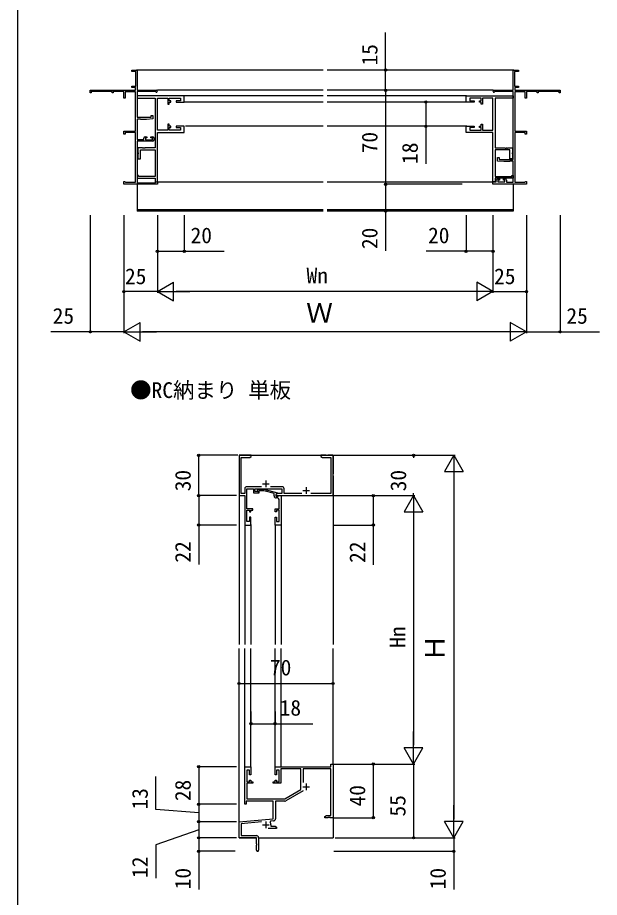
# Model space of a CAD drawing. Units: millimetres, scale not verified. Extents: x -700 to 700, y -1044 to 1038.
# Drawn here: x -700 to -267, y -130 to 526 of the extents above; entities that cross this region are included whole.
import ezdxf
from ezdxf.enums import TextEntityAlignment as Align

# ---------------------------------------------------------------- set-up
doc = ezdxf.new("R2010")
doc.units = ezdxf.units.MM
doc.header["$LTSCALE"] = 6
for name, color, linetype in [('0-1_USER1', 3, 'Continuous'), ('0-2_YKK_11', 7, 'Continuous'), ('0-3_YKK_12', 2, 'Continuous'), ('0-4_YKK_D', 6, 'Continuous'), ('0-5_YKK_ZWAK', 7, 'Continuous')]:
    doc.layers.add(name, color=color, linetype=linetype)
doc.styles.add('ＭＳ ゴシック', font='')
doc.styles.get('ＭＳ ゴシック').set_extended_font_data('MS Gothic')

msp = doc.modelspace()

# ---------------------------------------------------------------- linework, layer by layer
at = {"layer": '0-2_YKK_11'}
for p, q in [((-598.367, 435.8), (-598.367, 434.5)), ((-517.5, 178.2), (-512.5, 178.2)), ((-515, 180.7), (-515, 175.7)), ((-518.35, 176.13), (-529.2, 176.13)), ((-503.07, 176.13), (-511.65, 176.13)), ((-487.5, 173.2), (-482.5, 173.2)), ((-485, 175.7), (-485, 170.7)), ((-506.23, 167.7), (-507.4, 167.7)), ((-506.23, 167.7), (-507.4, 167.7)), ((-485, -45), (-485, -50)), ((-487.258, -50.448), (-500.192, -57.916)), ((-487.5, -47.5), (-482.5, -47.5)), ((-517.5, -75.8), (-512.5, -75.8)), ((-515, -73.3), (-515, -78.3)), ((-520.5, -85.47), (-520.5, -94.75))]:
    msp.add_line(p, q, dxfattribs=at)
for points in [[(-612.167, 402.9), (-612.167, 440), (-619.967, 440), (-619.967, 438.9), (-620.867, 438.9), (-620.867, 440.9), (-612.167, 440.9), (-612.167, 470.3), (-619.967, 470.3), (-619.967, 465.5), (-620.867, 465.5), (-620.867, 470.5), (-628.867, 470.5), (-628.867, 469.5), (-629.567, 469.5), (-629.567, 470.5), (-645.167, 470.5), (-645.167, 469.5), (-645.867, 469.5), (-645.867, 471.5), (-612.067, 471.5), (-612.067, 473.5), (-614.867, 473.5), (-614.867, 474.5), (-611.867, 474.5), (-611.867, 485.5), (-614.867, 485.5), (-614.867, 486.5), (-610.867, 486.5), (-610.867, 471.5), (-596.567, 471.5)], [(-345.167, 471.5), (-330.867, 471.5), (-330.867, 486.5), (-326.867, 486.5), (-326.867, 485.5), (-329.867, 485.5), (-329.867, 474.5), (-326.867, 474.5), (-326.867, 473.5), (-329.667, 473.5), (-329.667, 471.5), (-295.867, 471.5), (-295.867, 469.5), (-296.567, 469.5), (-296.567, 470.5), (-312.167, 470.5), (-312.167, 469.5), (-312.867, 469.5), (-312.867, 470.5), (-320.867, 470.5), (-320.867, 465.5), (-321.767, 465.5), (-321.767, 470.3), (-329.567, 470.3), (-329.567, 440.9), (-320.867, 440.9), (-320.867, 438.9), (-321.767, 438.9), (-321.767, 440), (-329.567, 440), (-329.567, 402.9), (-322.067, 402.9), (-321.767, 403.2), (-321.467, 403.5), (-320.867, 403.5), (-320.867, 401.5), (-345.867, 401.5), (-345.867, 403.2), (-343.367, 403.2), (-343.367, 404.4)], [(-597.127, 470.38), (-597.367, 470.5), (-610.867, 470.5), (-610.867, 451.4), (-600.567, 451.4), (-600.567, 452.7), (-599.367, 452.7), (-599.367, 450.094), (-603.867, 449.7), (-608.167, 449.7), (-608.36, 449.85), (-608.554, 450), (-610.867, 450), (-610.867, 434.7), (-605.967, 434.7), (-605.967, 435.8)], [(-595.867, 403.2), (-595.867, 440.1), (-575.867, 440.1), (-575.867, 444.7), (-581.867, 444.7), (-581.867, 443.7), (-578.567, 443.7), (-578.567, 441.73), (-587.067, 441.73), (-587.067, 443.7), (-585.867, 443.7), (-585.867, 444.7), (-587.067, 444.7), (-587.067, 446.2), (-588.067, 446.2), (-588.067, 441.73), (-595.867, 441.73), (-595.867, 465.67), (-588.067, 465.67), (-588.067, 461.2), (-587.067, 461.2), (-587.067, 462.7), (-585.867, 462.7), (-585.867, 463.7), (-587.067, 463.7), (-587.067, 465.67), (-578.567, 465.67), (-578.567, 463.7), (-581.867, 463.7), (-581.867, 462.7), (-575.867, 462.7), (-575.867, 467.3), (-610.867, 467.3), (-610.867, 465.67), (-597.497, 465.67), (-597.497, 428.5), (-604.908, 428.5), (-605.092, 428.38), (-605.641, 428.38), (-605.825, 428.5)], [(-345.867, 403.2), (-345.867, 440.1), (-365.867, 440.1), (-365.867, 444.7), (-359.867, 444.7), (-359.867, 443.7), (-363.167, 443.7), (-363.167, 441.73), (-354.667, 441.73), (-354.667, 443.7), (-355.867, 443.7), (-355.867, 444.7), (-354.667, 444.7), (-354.667, 446.2), (-353.667, 446.2), (-353.667, 441.73), (-345.867, 441.73), (-345.867, 465.67), (-353.667, 465.67), (-353.667, 461.2), (-354.667, 461.2), (-354.667, 462.7), (-355.867, 462.7), (-355.867, 463.7), (-354.667, 463.7), (-354.667, 465.67), (-363.167, 465.67), (-363.167, 463.7), (-359.867, 463.7), (-359.867, 462.7), (-365.867, 462.7), (-365.867, 467.3), (-330.867, 467.3), (-330.867, 465.67), (-344.237, 465.67), (-344.237, 428.5), (-336.825, 428.5), (-336.641, 428.38), (-336.092, 428.38), (-335.908, 428.5)], [(-330.867, 420), (-330.867, 470.5), (-344.367, 470.5), (-344.607, 470.38)], [(-599.367, 433.5), (-610.867, 433.5), (-610.867, 402.5), (-597.367, 402.5), (-597.367, 403.2), (-595.867, 403.2), (-595.867, 401.5), (-620.867, 401.5), (-620.867, 403.5), (-620.267, 403.5), (-619.967, 403.2), (-619.667, 402.9), (-612.167, 402.9)], [(-604.967, 436.8), (-603.667, 436.8), (-603.667, 436), (-604.767, 436), (-604.767, 434.5), (-599.567, 434.5), (-599.567, 436), (-600.667, 436), (-600.667, 436.8), (-599.367, 436.8)], [(-605.825, 428.5), (-605.908, 428.5), (-606.092, 428.38), (-606.641, 428.38), (-606.825, 428.5), (-610.367, 428.5), (-610.367, 424.958), (-610.247, 424.775), (-610.247, 424.225), (-610.367, 424.042), (-610.367, 420.5), (-608.367, 420.5), (-608.367, 427.2), (-597.497, 427.2), (-597.497, 407.2), (-609.867, 407.2), (-609.867, 407.9), (-610.867, 407.9), (-610.867, 405.9), (-597.497, 405.9), (-597.497, 403.2), (-595.867, 403.2)], [(-335.908, 428.5), (-335.825, 428.5), (-335.641, 428.38), (-335.092, 428.38), (-334.908, 428.5), (-331.367, 428.5), (-331.367, 424.958), (-331.487, 424.775), (-331.487, 424.225), (-331.367, 424.042), (-331.367, 420.5), (-333.367, 420.5), (-333.367, 427.2), (-344.237, 427.2), (-344.237, 407.2), (-331.867, 407.2), (-331.867, 407.9), (-330.867, 407.9), (-330.867, 405.9), (-344.237, 405.9), (-344.237, 403.2), (-345.867, 403.2)], [(-335.767, 404.4), (-335.767, 402.9), (-330.867, 402.9), (-330.867, 418.6), (-333.179, 418.6), (-333.373, 418.45), (-333.567, 418.3), (-337.866, 418.3), (-342.367, 418.694), (-342.367, 421.3), (-341.167, 421.3), (-341.167, 420), (-330.867, 420)], [(-342.367, 405.4), (-341.067, 405.4), (-341.067, 404.6), (-342.167, 404.6), (-342.167, 403.2), (-336.967, 403.2), (-336.967, 404.6), (-338.067, 404.6), (-338.067, 405.4), (-336.767, 405.4)], [(-530.8, 174.53), (-530.8, 171.13), (-533.37, 171.13), (-533.37, 197.87), (-527.091, 197.87), (-526, 198.5), (-526, 199.5), (-535, 199.5), (-535, 169.5), (-530.8, 169.5), (-530.8, 147.5), (-526.2, 147.5), (-526.2, 153.5), (-527.2, 153.5), (-527.2, 150.2), (-529.17, 150.2), (-529.17, 158.7), (-527.2, 158.7), (-527.2, 157.5), (-526.2, 157.5), (-526.2, 158.7), (-524.7, 158.7), (-524.7, 159.7), (-529.17, 159.7), (-529.17, 174.5), (-524.3, 174.5), (-524.3, 171.5), (-520.1, 171.5), (-520.1, 172.5), (-523.3, 172.5), (-523.3, 174.5), (-503.1, 174.5), (-503.1, 171.13), (-506.162, 171.13), (-507.6, 170.3), (-507.6, 169.5), (-465, 169.5), (-465, 199.5), (-468.542, 199.5), (-468.725, 199.38)], [(-468.725, 199.38), (-469.275, 199.38), (-469.458, 199.5), (-469.542, 199.5), (-469.725, 199.38), (-470.275, 199.38), (-470.458, 199.5), (-474, 199.5), (-474, 198.5), (-472.909, 197.87), (-466.63, 197.87), (-466.63, 171.13), (-481.65, 171.13)], [(-521.224, 173.524), (-520.449, 174.3), (-516.503, 174.3), (-506.4, 171.593), (-506.4, 170.993), (-507.6, 170.3), (-507.6, 169), (-505.8, 169), (-505.6, 169.2), (-505.3, 169.5), (-503.6, 169.5), (-503.6, 147.5), (-508.2, 147.5), (-508.2, 153.5), (-507.2, 153.5), (-507.2, 150.2), (-505.23, 150.2), (-505.23, 158.7), (-507.2, 158.7), (-507.2, 157.5), (-508.2, 157.5), (-508.2, 159.7), (-505.23, 159.7), (-505.23, 163.542), (-505.11, 163.725), (-505.11, 164.275), (-505.23, 164.458), (-505.23, 164.542), (-505.11, 164.725), (-505.11, 165.275), (-505.23, 165.458), (-505.23, 166.7)], [(-521.224, 173.524), (-520.449, 174.3), (-516.503, 174.3), (-506.4, 171.593), (-506.4, 170.993), (-507.6, 170.3), (-507.6, 169), (-505.8, 169), (-505.6, 169.2), (-505.3, 169.5), (-503.6, 169.5)], [(-508.9, 169.2), (-508.9, 171.02), (-516.661, 173.1), (-519.951, 173.1), (-520.376, 172.676)], [(-508.9, 169.2), (-508.9, 171.02), (-516.661, 173.1), (-519.951, 173.1), (-520.376, 172.676)], [(-488.35, 171.13), (-501.47, 171.13), (-501.47, 174.53)], [(-503.6, 169.5), (-503.6, 147.5), (-508.2, 147.5), (-508.2, 153.5), (-507.2, 153.5), (-507.2, 150.2), (-505.23, 150.2), (-505.23, 158.7), (-507.2, 158.7), (-507.2, 157.5), (-508.2, 157.5), (-508.2, 159.7), (-505.23, 159.7), (-505.23, 163.542), (-505.11, 163.725), (-505.11, 164.275), (-505.23, 164.458), (-505.23, 164.542), (-505.11, 164.725), (-505.11, 165.275), (-505.23, 165.458), (-505.23, 166.7)], [(-522, -94.75), (-522, -90.958), (-521.88, -90.775), (-521.88, -90.225), (-522, -90.042), (-522, -85.5), (-535, -85.5), (-535, -73.5), (-509.5, -71.269), (-509.5, -58.13), (-529.8, -58.13), (-529.8, -60.5), (-530.8, -60.5), (-530.8, -32.5), (-526.2, -32.5), (-526.2, -38.5), (-527.2, -38.5), (-527.2, -35.2), (-529.17, -35.2), (-529.17, -43.7), (-527.2, -43.7), (-527.2, -42.5), (-526.2, -42.5), (-526.2, -43.7), (-524.7, -43.7), (-524.7, -44.7), (-529.17, -44.7), (-529.17, -56.5), (-501, -56.5), (-489, -49.572), (-489, -34.13), (-504, -34.13), (-504, -44.7), (-509.7, -44.7), (-509.7, -43.7), (-508.2, -43.7), (-508.2, -42.5), (-507.2, -42.5), (-507.2, -43.7), (-505.2, -43.7)], [(-505.2, -43.7), (-505.2, -35.2), (-507.2, -35.2), (-507.2, -38.5), (-508.2, -38.5), (-508.2, -32.5), (-466.63, -32.5), (-466.63, -30.5), (-465, -30.5), (-465, -70.5), (-467.042, -70.5), (-467.225, -70.38), (-467.775, -70.38), (-467.958, -70.5), (-468.042, -70.5), (-468.225, -70.38), (-468.775, -70.38), (-468.958, -70.5), (-471, -70.5), (-471, -69.5), (-469.909, -68.87), (-466.63, -68.87), (-466.63, -34.13), (-487.37, -34.13), (-487.37, -44.307)], [(-500.992, -58.13), (-507.87, -58.13), (-507.87, -71.297)], [(-518.37, -73.681), (-533.37, -74.994), (-533.37, -83.87), (-522.1, -83.87)], [(-511.3, -75.8), (-511.3, -76.87), (-508.091, -76.87), (-507, -77.5), (-507, -78.5), (-513.35, -78.5)], [(-509.331, -72.89), (-511.48, -73.079), (-511.861, -73.841)]]:
    msp.add_lwpolyline(points, dxfattribs=at)
for centre, radius, start, end in [((-596.567, 470.8), 0.7, 216.86989, 90), ((-345.167, 470.8), 0.7, 90, 323.13011), ((-604.967, 435.8), 1, 90.00001, 179.99999), ((-599.367, 435.8), 1, 0.00001, 89.99999), ((-599.367, 434.5), 1, 270.00001, 359.99999), ((-342.367, 404.4), 1, 90.00001, 179.99999), ((-336.767, 404.4), 1, 0.00001, 89.99999), ((-529.2, 174.53), 1.6, 90.00001, 179.99999), ((-520.8, 173.1), 0.6, 134.99999, 315.00001), ((-520.8, 173.1), 0.6, 134.99999, 315.00001), ((-503.07, 174.53), 1.6, 0.00001, 89.99999), ((-507.4, 169.2), 1.5, 180.00001, 269.99999), ((-507.4, 169.2), 1.5, 180.00001, 269.99999), ((-506.23, 166.7), 1, 0.00001, 89.99999), ((-506.23, 166.7), 1, 0.00001, 89.99999), ((-500.992, -56.53), 1.6, 269.99997, 299.99998), ((-509.47, -71.297), 1.6, 275, 0.00001), ((-515, -75.8), 3.7, 0, 31.96331), ((-522.1, -85.47), 1.6, 0.00001, 89.99999), ((-521.25, -94.75), 0.75, 179.99999, 0.00001)]:
    msp.add_arc(centre, radius, start, end, dxfattribs=at)
at = {"layer": '0-3_YKK_12'}
for p, q in [((-472.367, 486.5), (-611.367, 486.5)), ((-330.367, 486.5), (-469.367, 486.5)), ((-472.367, 471.5), (-595.867, 471.5)), ((-472.367, 467.3), (-576.167, 467.3)), ((-345.867, 471.5), (-469.367, 471.5)), ((-365.567, 467.3), (-469.367, 467.3)), ((-472.367, 462.7), (-576.167, 462.7)), ((-365.567, 462.7), (-469.367, 462.7)), ((-575.867, 444.7), (-576.167, 444.7)), ((-472.367, 444.7), (-574.942, 444.7)), ((-365.367, 444.7), (-469.367, 444.7)), ((-610.867, 401.5), (-610.867, 381.5)), ((-472.367, 403.13), (-595.867, 403.13)), ((-345.867, 403.13), (-469.367, 403.13)), ((-330.867, 401.5), (-330.867, 381.5)), ((-472.367, 382.5), (-610.867, 382.5)), ((-472.367, 381.5), (-610.867, 381.5)), ((-330.867, 382.5), (-469.367, 382.5)), ((-330.867, 381.5), (-469.367, 381.5)), ((-535, 199.5), (-535, 58.5)), ((-465, 184.201), (-465, 58.5)), ((-530.8, 147.8), (-530.8, 58.5)), ((-526.2, 148), (-526.2, 58.5)), ((-508.2, 147.8), (-508.2, 58.5)), ((-503.6, 147.8), (-503.6, 58.5)), ((-535, -85.5), (-535, 55.5)), ((-530.8, -32.8), (-530.8, 55.5)), ((-526.2, -33), (-526.2, 55.5)), ((-508.2, -32.8), (-508.2, 55.5)), ((-503.6, -32.5), (-503.6, 55.5)), ((-465, -30.5), (-465, 55.5)), ((-465, -31.9), (-465, -85.5)), ((-535, -85.5), (-522.3, -85.5)), ((-520.5, -85.5), (-465, -85.5))]:
    msp.add_line(p, q, dxfattribs=at)
msp.add_lwpolyline([(-535, 199.5), (-465, 199.5), (-465, 185.799)], dxfattribs=at)
at = {"layer": '0-4_YKK_D'}
for p, q in [((-368.867, 486.5), (-426.867, 486.5)), ((-368.867, 471.5), (-426.867, 471.5)), ((-368.867, 471.5), (-426.867, 471.5)), ((-425.867, 471.5), (-425.867, 401.5)), ((-368.867, 462.7), (-396.867, 462.7)), ((-368.867, 444.7), (-396.867, 444.7)), ((-368.867, 401.5), (-426.867, 401.5)), ((-368.867, 401.5), (-426.867, 401.5)), ((-368.867, 381.5), (-426.867, 381.5)), ((-645.867, 378.5), (-645.867, 290.5)), ((-620.867, 378.5), (-620.867, 290.5)), ((-620.867, 378.5), (-620.867, 320.5)), ((-620.867, 378.5), (-620.867, 290.5)), ((-595.867, 378.5), (-595.867, 320.5)), ((-595.867, 378.5), (-595.867, 320.5)), ((-595.867, 378.5), (-595.867, 350.5)), ((-575.867, 378.5), (-575.867, 350.5)), ((-365.867, 378.5), (-365.867, 350.5)), ((-345.867, 378.5), (-345.867, 320.5)), ((-345.867, 378.5), (-345.867, 320.5)), ((-345.867, 378.5), (-345.867, 350.5)), ((-320.867, 378.5), (-320.867, 290.5)), ((-320.867, 378.5), (-320.867, 320.5)), ((-320.867, 378.5), (-320.867, 290.5)), ((-295.867, 378.5), (-295.867, 290.5)), ((-595.867, 321.5), (-583.742, 328.5)), ((-583.742, 314.5), (-583.742, 328.5)), ((-345.867, 321.5), (-357.991, 328.5)), ((-357.991, 328.5), (-357.991, 314.5)), ((-595.867, 321.5), (-620.867, 321.5)), ((-595.867, 321.5), (-583.742, 314.5)), ((-595.867, 321.5), (-571.618, 321.5)), ((-359.867, 321.5), (-581.867, 321.5)), ((-345.867, 321.5), (-370.115, 321.5)), ((-345.867, 321.5), (-357.991, 314.5)), ((-345.867, 321.5), (-320.867, 321.5)), ((-620.867, 291.5), (-608.742, 298.5)), ((-608.742, 284.5), (-608.742, 298.5)), ((-320.867, 291.5), (-332.991, 298.5)), ((-332.991, 298.5), (-332.991, 284.5)), ((-620.867, 291.5), (-608.742, 284.5)), ((-620.867, 291.5), (-596.618, 291.5)), ((-334.867, 291.5), (-606.867, 291.5)), ((-320.867, 291.5), (-345.115, 291.5)), ((-320.867, 291.5), (-332.991, 284.5)), ((-536, 199.5), (-566, 199.5)), ((-565, 169.5), (-565, 199.5)), ((-464.291, 199.5), (-404, 199.5)), ((-463.291, 199.5), (-374, 199.5)), ((-405, 199.5), (-405, 197.636)), ((-375, 199.5), (-382, 187.376)), ((-375, 199.5), (-368, 187.376)), ((-375, 199.5), (-375, 175.251)), ((-382, 187.376), (-368, 187.376)), ((-375, 185.5), (-375, -71.5)), ((-405, 169.5), (-405, 171.364)), ((-537, 169.5), (-566, 169.5)), ((-537, 169.5), (-566, 169.5)), ((-464.291, 169.5), (-404, 169.5)), ((-464.291, 169.5), (-404, 169.5)), ((-464.291, 169.5), (-434, 169.5)), ((-405, 169.5), (-412, 157.376)), ((-405, 169.5), (-398, 157.376)), ((-405, 169.5), (-405, 145.251)), ((-412, 157.376), (-398, 157.376)), ((-405, 155.5), (-405, -16.5)), ((-537, 147.5), (-566, 147.5)), ((-464.291, 147.5), (-434, 147.5)), ((-535, 4.434), (-535, 30.5)), ((-535, 29.5), (-465, 29.5)), ((-465, 4.434), (-465, 30.5)), ((-526.2, 8.618), (-526.2, -1.5)), ((-508.2, 8.618), (-508.2, -1.5)), ((-405, -30.5), (-405, -6.251)), ((-405, -30.5), (-412, -18.376)), ((-398, -18.376), (-412, -18.376)), ((-405, -30.5), (-398, -18.376)), ((-537, -32.5), (-566, -32.5)), ((-565, -32.5), (-565, -60.5)), ((-464.291, -30.5), (-404, -30.5)), ((-464.291, -30.5), (-404, -30.5)), ((-464.291, -30.5), (-434, -30.5)), ((-435, -30.5), (-435, -70.5)), ((-405, -30.5), (-405, -85.5)), ((-537, -60.5), (-566, -60.5)), ((-537, -60.5), (-566, -60.5)), ((-565, -60.5), (-565, -73.5)), ((-375, -85.5), (-375, -61.251)), ((-464.291, -70.5), (-434, -70.5)), ((-537, -73.5), (-566, -73.5)), ((-537, -73.5), (-566, -73.5)), ((-565, -73.5), (-565, -85.5)), ((-375, -85.5), (-382, -73.376)), ((-368, -73.376), (-382, -73.376)), ((-375, -85.5), (-368, -73.376)), ((-537, -85.5), (-566, -85.5)), ((-537, -85.5), (-566, -85.5)), ((-463.291, -85.5), (-374, -85.5)), ((-463.291, -85.5), (-374, -85.5)), ((-462.291, -85.5), (-404, -85.5)), ((-538, -95.5), (-566, -95.5)), ((-464.291, -95.5), (-374, -95.5))]:
    msp.add_line(p, q, dxfattribs=at)
for points in [[(-425.867, 471.5), (-425.867, 486.5), (-425.867, 514.536)], [(-395.867, 462.7), (-395.867, 444.7), (-395.867, 416.573)], [(-425.867, 401.5), (-425.867, 381.5), (-425.867, 351.827)], [(-595.867, 351.5), (-575.867, 351.5), (-546.194, 351.5)], [(-345.867, 351.5), (-365.867, 351.5), (-395.539, 351.5)], [(-620.867, 291.5), (-645.867, 291.5), (-675.176, 291.5)], [(-320.867, 291.5), (-295.867, 291.5), (-266.557, 291.5)], [(-565, 169.5), (-565, 147.5), (-565, 118.191)], [(-435, 169.5), (-435, 147.5), (-435, 117.985)], [(-526.2, -0.5), (-508.2, -0.5), (-480.073, -0.5)], [(-565, -67), (-597, -64.458), (-597, -39.822)], [(-565, -79.5), (-597, -90.796), (-597, -115.433)], [(-565, -85.5), (-565, -95.5), (-565, -123.9)], [(-375, -85.5), (-375, -95.5), (-375, -123.9)]]:
    msp.add_lwpolyline(points, dxfattribs=at)
for centre in [(-425.867, 486.5), (-425.867, 471.5), (-425.867, 471.5), (-395.867, 462.7), (-395.867, 444.7), (-425.867, 401.5), (-425.867, 401.5), (-425.867, 381.5), (-595.867, 351.5), (-575.867, 351.5), (-365.867, 351.5), (-345.867, 351.5), (-620.867, 321.5), (-320.867, 321.5), (-645.867, 291.5), (-295.867, 291.5), (-565, 199.5), (-405, 199.5), (-565, 169.5), (-565, 169.5), (-435, 169.5), (-565, 147.5), (-435, 147.5), (-535, 29.5), (-465, 29.5), (-526.2, -0.5), (-508.2, -0.5), (-565, -32.5), (-435, -30.5), (-565, -60.5), (-565, -60.5), (-435, -70.5), (-565, -73.5), (-565, -73.5), (-565, -85.5), (-565, -85.5), (-405, -85.5), (-565, -95.5), (-375, -95.5)]:
    msp.add_circle(centre, 0.85, dxfattribs=at)
at = {"layer": '0-5_YKK_ZWAK'}
msp.add_line((-700, 996.5), (-700, -1043.5), dxfattribs=at)

# ---------------------------------------------------------------- texts
at = {"layer": '0-1_USER1', "style": 'ＭＳ ゴシック'}
msp.add_text('●RC納まり 単板', height=11.73, dxfattribs=at).set_placement((-616.182, 238.682), align=Align.BOTTOM_LEFT)
at = {"layer": '0-4_YKK_D', "style": 'ＭＳ ゴシック'}
for s, height, p in [('15', 11.73, (-428.367, 489.945)), ('70', 11.73, (-428.367, 424.5)), ('18', 11.73, (-398.367, 416.618)), ('20', 11.73, (-428.367, 353.146)), ('30', 11.73, (-567.5, 172.682)), ('30', 11.73, (-407, 172.682)), ('22', 11.73, (-567.5, 119.509)), ('22', 11.73, (-437.5, 119.304)), ('Hn', 11.73, (-407.5, 56.091)), ('Ｈ', 14.66, (-377.5, 45.864)), ('28', 11.73, (-567.5, -58.182)), ('13', 11.73, (-599.5, -64.413)), ('40', 11.73, (-437.5, -62.136)), ('55', 11.73, (-407.5, -69.636)), ('12', 11.73, (-599.5, -115.387)), ('10', 11.73, (-567.5, -123.855)), ('10', 11.73, (-377.5, -123.855))]:
    msp.add_text(s, height=height, rotation=90, dxfattribs=at).set_placement(p, align=Align.BOTTOM_LEFT)
for s, height, p in [('20', 11.73, (-571.148, 354)), ('20', 11.73, (-394.221, 354)), ('25', 11.73, (-620.003, 323.5)), ('Wn', 11.73, (-484.73, 324)), ('25', 11.73, (-345.003, 323.5)), ('25', 11.73, (-673.857, 294)), ('Ｗ', 14.66, (-485.071, 294)), ('25', 11.73, (-291.148, 294)), ('70', 11.73, (-512, 32)), ('18', 11.73, (-504.755, 2))]:
    msp.add_text(s, height=height, dxfattribs=at).set_placement(p, align=Align.BOTTOM_LEFT)

doc.saveas('drawing.dxf')
